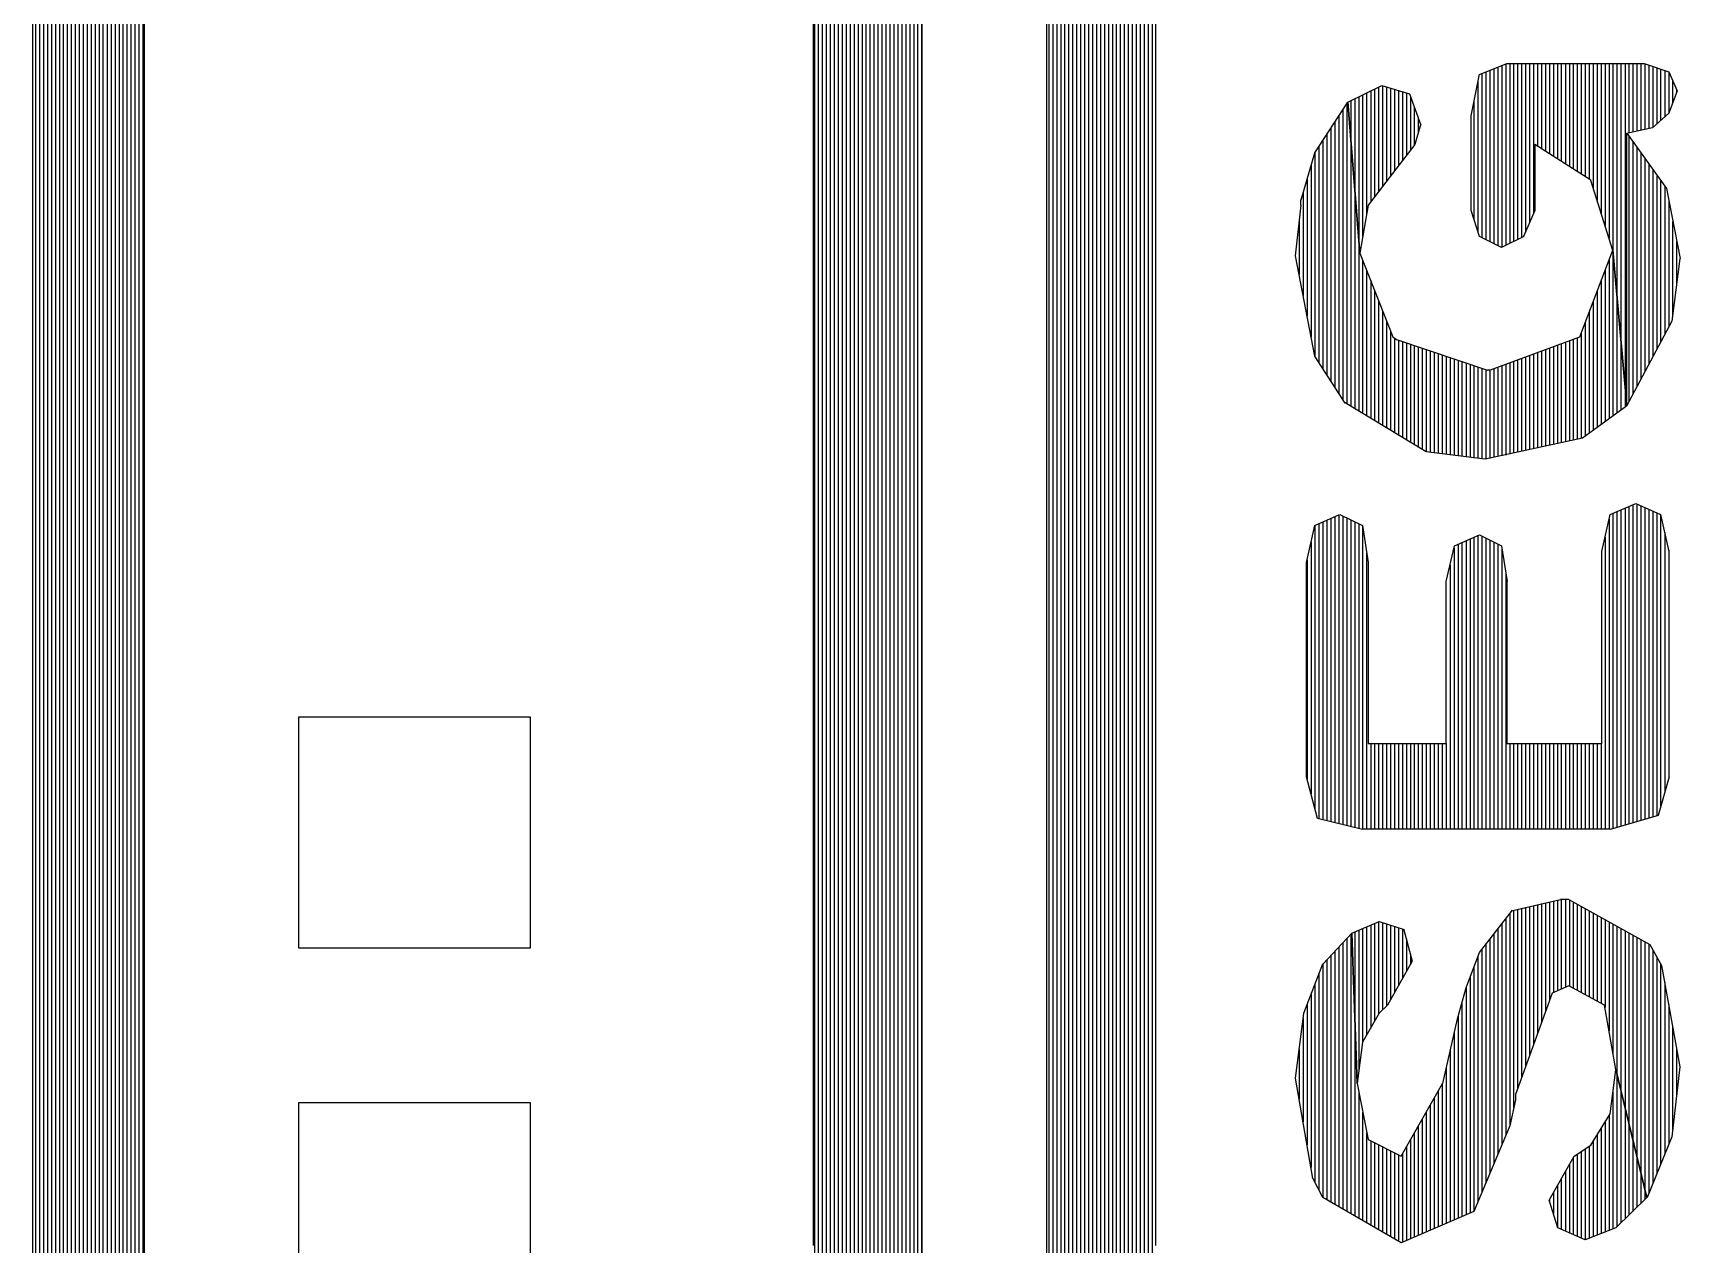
# Model space of a CAD drawing. Extents: x -34 to 106, y -22 to 53.
# Drawn here: x 33.158 to 37.428, y 16.578 to 19.716 of the extents above; entities that cross this region are included whole.
import ezdxf

# ---------------------------------------------------------------- set-up
doc = ezdxf.new("R2010")
doc.units = 0
doc.layers.add('BG_SILKTOP20240221', color=40, linetype='CONTINUOUS')
doc.layers.add('PIN_TOP', color=92, linetype='CONTINUOUS')

msp = doc.modelspace()

# ---------------------------------------------------------------- linework, layer by layer
at = {"layer": 'BG_SILKTOP20240221'}
for points in [[(33.329626, 23.620476), (33.329626, 14.0462)], [(33.339532, 23.62835), (33.339532, 14.04112)], [(33.349946, 23.636224), (33.349946, 14.035532)], [(33.36036, 23.643336), (33.36036, 14.030198)], [(33.288224, 23.589488), (33.288224, 14.068552)], [(33.298384, 23.596854), (33.298384, 14.062964)], [(33.308798, 23.604728), (33.308798, 14.05763)], [(33.319212, 23.612856), (33.319212, 14.052296)], [(33.370774, 23.612856), (33.370774, 14.02461)], [(33.257236, 23.535386), (33.257236, 14.102588)], [(33.26765, 23.554182), (33.26765, 14.091412)], [(33.278064, 23.572724), (33.278064, 14.079474)], [(33.381188, 23.568914), (33.381188, 14.01953)], [(33.236662, 23.498556), (33.236662, 14.12621)], [(33.247076, 23.516844), (33.247076, 14.11478)], [(33.391094, 23.524464), (33.391094, 14.013942)], [(33.216088, 23.461218), (33.216088, 14.181836)], [(33.226502, 23.47976), (33.226502, 14.14907)], [(33.401508, 23.480268), (33.401508, 14.0081)], [(33.1851, 23.405084), (33.1851, 14.279118)], [(33.195514, 23.42388), (33.195514, 14.246606)], [(33.205928, 23.442422), (33.205928, 14.21384)], [(33.411922, 23.435564), (33.411922, 14.002766)], [(33.16478, 23.364698), (33.16478, 14.344396)], [(33.17494, 23.386796), (33.17494, 14.311376)], [(33.422336, 23.391114), (33.422336, 13.997178)], [(33.432496, 23.346664), (33.432496, 13.991336)], [(33.157922, 14.365224), (33.157922, 23.285196)], [(33.442656, 23.302214), (33.442656, 13.986002)], [(33.44672, 23.285196), (33.44672, 14.365224)], [(35.317684, 23.10384), (35.317684, 16.328136)], [(35.225228, 23.064724), (35.225228, 16.256)], [(35.235388, 23.06955), (35.235388, 16.264128)], [(35.245548, 23.073868), (35.245548, 16.272002)], [(35.255962, 23.078186), (35.255962, 16.279876)], [(35.266376, 23.082504), (35.266376, 16.287496)], [(35.276536, 23.086568), (35.276536, 16.296132)], [(35.28695, 23.090886), (35.28695, 16.304006)], [(35.29711, 23.095712), (35.29711, 16.312134)], [(35.307524, 23.10003), (35.307524, 16.320008)], [(35.328098, 23.09876), (35.328098, 16.335756)], [(35.338512, 23.094696), (35.338512, 16.34363)], [(35.348672, 23.090378), (35.348672, 16.351504)], [(35.358832, 23.08606), (35.358832, 16.359632)], [(35.369246, 23.081742), (35.369246, 16.36776)], [(35.37966, 23.077424), (35.37966, 16.37538)], [(35.390074, 23.07336), (35.390074, 16.383254)], [(35.39998, 23.069042), (35.39998, 16.391382)], [(35.410394, 23.06447), (35.410394, 16.404844)], [(35.822636, 23.061168), (35.822636, 16.430498)], [(35.832796, 23.06574), (35.832796, 16.409416)], [(35.84321, 23.06955), (35.84321, 16.392906)], [(35.853624, 23.073868), (35.853624, 16.385032)], [(35.863784, 23.078694), (35.863784, 16.377412)], [(35.873944, 23.083012), (35.873944, 16.369538)], [(35.884358, 23.08733), (35.884358, 16.361664)], [(35.894772, 23.090886), (35.894772, 16.353282)], [(35.905186, 23.095712), (35.905186, 16.345662)], [(35.915092, 23.099776), (35.915092, 16.33728)], [(35.925506, 23.103332), (35.925506, 16.329152)], [(35.93592, 23.099268), (35.93592, 16.321532)], [(35.946334, 23.09495), (35.946334, 16.313658)], [(35.956748, 23.090632), (35.956748, 16.305784)], [(35.966654, 23.085806), (35.966654, 16.297656)], [(35.977068, 23.081488), (35.977068, 16.289528)], [(35.987482, 23.076662), (35.987482, 16.281654)], [(35.997896, 23.072344), (35.997896, 16.27378)], [(36.008056, 23.068026), (36.008056, 16.265906)], [(36.018216, 23.063708), (36.018216, 16.258032)], [(35.2044, 23.02637), (35.2044, 16.239998)], [(35.214814, 23.05558), (35.214814, 16.248126)], [(35.420808, 23.057612), (35.420808, 16.424402)], [(35.431222, 23.034244), (35.431222, 16.44396)], [(35.812222, 23.032212), (35.812222, 16.451072)], [(36.02863, 23.053548), (36.02863, 16.249904)], [(36.039044, 23.029672), (36.039044, 16.24203)], [(35.193986, 22.997668), (35.193986, 16.232378)], [(35.441636, 23.00986), (35.441636, 16.46301)], [(35.451542, 22.985476), (35.451542, 16.482568)], [(35.802062, 23.003256), (35.802062, 16.472154)], [(36.049204, 23.005288), (36.049204, 16.234156)], [(36.059618, 22.981412), (36.059618, 16.226282)], [(35.181286, 16.574262), (35.181286, 22.960838)], [(35.18408, 22.968966), (35.18408, 16.224504)], [(35.461956, 22.9616), (35.461956, 16.50238)], [(35.462464, 22.961092), (35.462464, 16.502888)], [(35.786822, 16.502888), (35.786822, 22.961092)], [(35.791648, 22.9743), (35.791648, 16.493236)], [(36.068762, 22.960838), (36.068762, 16.574262)], [(36.886896, 19.501866), (36.908232, 19.609308)], [(36.908232, 19.6088), (36.979606, 19.637248)], [(36.914582, 19.611848), (36.914582, 19.18589)], [(36.924996, 19.615658), (36.924996, 19.180556)], [(36.93541, 19.62023), (36.93541, 19.17573)], [(36.945316, 19.62404), (36.945316, 19.17065)], [(36.95573, 19.628104), (36.95573, 19.165316)], [(36.966144, 19.632422), (36.966144, 19.160236)], [(36.976558, 19.636232), (36.976558, 19.165316)], [(36.979606, 19.637502), (37.33546, 19.637502)], [(36.986972, 19.637248), (36.986972, 19.17065)], [(36.996878, 19.637502), (36.996878, 19.175984)], [(37.007292, 19.637248), (37.007292, 19.181064)], [(37.017706, 19.637502), (37.017706, 19.186398)], [(37.02812, 19.637502), (37.02812, 19.20113)], [(37.03828, 19.637248), (37.03828, 19.224752)], [(37.04844, 19.637502), (37.04844, 19.249136)], [(37.058854, 19.637502), (37.058854, 19.422872)], [(37.069268, 19.637248), (37.069268, 19.416268)], [(37.079428, 19.637248), (37.079428, 19.409664)], [(37.089842, 19.637502), (37.089842, 19.403568)], [(37.100002, 19.637502), (37.100002, 19.39671)], [(37.110416, 19.637502), (37.110416, 19.390106)], [(37.120576, 19.637248), (37.120576, 19.383248)], [(37.13099, 19.637248), (37.13099, 19.376644)], [(37.141404, 19.637502), (37.141404, 19.370548)], [(37.151564, 19.637502), (37.151564, 19.363944)], [(37.161724, 19.637248), (37.161724, 19.357086)], [(37.172138, 19.637248), (37.172138, 19.350482)], [(37.182552, 19.637248), (37.182552, 19.343624)], [(37.192966, 19.637502), (37.192966, 19.337528)], [(37.202872, 19.637502), (37.202872, 19.315176)], [(37.213286, 19.637502), (37.213286, 19.282664)], [(37.2237, 19.637248), (37.2237, 19.249898)], [(37.234114, 19.637502), (37.234114, 19.21764)], [(37.244528, 19.637248), (37.244528, 19.18462)], [(37.254434, 19.637502), (37.254434, 19.149314)], [(37.264848, 19.637248), (37.264848, 19.03222)], [(37.275262, 19.637248), (37.275262, 18.915888)], [(37.285676, 19.637248), (37.285676, 18.799302)], [(37.295836, 19.637502), (37.295836, 19.45767)], [(37.305996, 19.637248), (37.305996, 19.459448)], [(37.31641, 19.637248), (37.31641, 19.461988)], [(37.326824, 19.637248), (37.326824, 19.463766)], [(37.33546, 19.637502), (37.399468, 19.616166)], [(37.336984, 19.63674), (37.336984, 19.466306)], [(37.347398, 19.633692), (37.347398, 19.468338)], [(37.357558, 19.630136), (37.357558, 19.471132)], [(37.367972, 19.62658), (37.367972, 19.480276)], [(37.378132, 19.623532), (37.378132, 19.489928)], [(37.388546, 19.619468), (37.388546, 19.498564)], [(37.39896, 19.615912), (37.39896, 19.507708)], [(37.399468, 19.616166), (37.420804, 19.566128)], [(36.56711, 19.537172), (36.655502, 19.580352)], [(36.615878, 19.561302), (36.615878, 19.248882)], [(36.626292, 19.566128), (36.626292, 19.279108)], [(36.636452, 19.571462), (36.636452, 19.292316)], [(36.646612, 19.576288), (36.646612, 19.30527)], [(36.655502, 19.580352), (36.726876, 19.558508)], [(36.657026, 19.579844), (36.657026, 19.318986)], [(36.66744, 19.576288), (36.66744, 19.332194)], [(36.677854, 19.573494), (36.677854, 19.345656)], [(36.68776, 19.570192), (36.68776, 19.359372)], [(36.698174, 19.567144), (36.698174, 19.372326)], [(36.708588, 19.56435), (36.708588, 19.385788)], [(36.719002, 19.561302), (36.719002, 19.39925)], [(36.904168, 19.589496), (36.904168, 19.201638)], [(37.420804, 19.566128), (37.399468, 19.508978)], [(37.40912, 19.594068), (37.40912, 19.534124)], [(37.41928, 19.569938), (37.41928, 19.562064)], [(36.481258, 19.405854), (36.56711, 19.537172)], [(36.554156, 19.51736), (36.554156, 18.76679)], [(36.564316, 19.533616), (36.564316, 18.755106)], [(36.567364, 19.53768), (36.598352, 19.146266)], [(36.598352, 19.146266), (36.567364, 19.53768)], [(36.57473, 19.541236), (36.57473, 19.442176)], [(36.58489, 19.546062), (36.58489, 19.312128)], [(36.595304, 19.550888), (36.595304, 19.181318)], [(36.605464, 19.556222), (36.605464, 19.189446)], [(36.72713, 19.558508), (36.756086, 19.477736)], [(36.729416, 19.551904), (36.729416, 19.41195)], [(36.739322, 19.522948), (36.739322, 19.425158)], [(36.894008, 19.53768), (36.894008, 19.233642)], [(36.533328, 19.486372), (36.533328, 18.798794)], [(36.543742, 19.50212), (36.543742, 18.782792)], [(36.755832, 19.478244), (36.7411, 19.427444)], [(36.749736, 19.493992), (36.749736, 19.457162)], [(36.886896, 19.256248), (36.886896, 19.501866)], [(37.399468, 19.508724), (37.356796, 19.470624)], [(36.502594, 19.438874), (36.502594, 18.846038)], [(36.513008, 19.454622), (36.513008, 18.830036)], [(36.523168, 19.470624), (36.523168, 18.814542)], [(36.57473, 19.441668), (36.57473, 18.748756)], [(37.356796, 19.470624), (37.28974, 19.456146)], [(37.28974, 19.4564), (37.28974, 18.750026)], [(37.28974, 18.750026), (37.28974, 19.4564)], [(37.290248, 19.4564), (37.392864, 19.313144)], [(37.295836, 19.448272), (37.295836, 18.761202)], [(37.305996, 19.43354), (37.305996, 18.780252)], [(36.445952, 19.284188), (36.481512, 19.405854)], [(36.481766, 19.407632), (36.481766, 18.878042)], [(36.49218, 19.422872), (36.49218, 18.861786)], [(36.7411, 19.427444), (36.691316, 19.363436)], [(37.051488, 19.427444), (37.051488, 19.256248)], [(37.197284, 19.334988), (37.051742, 19.427444)], [(37.31641, 19.419062), (37.31641, 18.799302)], [(37.326824, 19.405092), (37.326824, 18.819114)], [(37.336984, 19.390106), (37.336984, 18.838164)], [(36.47186, 19.37385), (36.47186, 18.928588)], [(36.69157, 19.363436), (36.619942, 19.270218)], [(37.347398, 19.376136), (37.347398, 18.857976)], [(37.357558, 19.361404), (37.357558, 18.87728)], [(37.367972, 19.347434), (37.367972, 18.89633)], [(36.451032, 19.303746), (36.451032, 19.036284)], [(36.461446, 19.338798), (36.461446, 18.982944)], [(36.58489, 19.311366), (36.58489, 18.742406)], [(37.25418, 19.153124), (37.196776, 19.33448)], [(37.378132, 19.332702), (37.378132, 18.91538)], [(37.388546, 19.318224), (37.388546, 18.934938)], [(37.392864, 19.313144), (37.428424, 19.132296)], [(36.431474, 19.139154), (36.445952, 19.270218)], [(36.445444, 19.269964), (36.445444, 19.284188)], [(36.619942, 19.269964), (36.598352, 19.146012)], [(37.39896, 19.280632), (37.39896, 18.954496)], [(36.440618, 19.226784), (36.440618, 19.090132)], [(36.908232, 19.189192), (36.886896, 19.256248)], [(37.051488, 19.256248), (37.022786, 19.189192)], [(37.40912, 19.228308), (37.40912, 18.987008)], [(36.595304, 19.181064), (36.595304, 18.73631)], [(36.965636, 19.16049), (36.908486, 19.189192)], [(37.02304, 19.189192), (36.965636, 19.16049)], [(37.41928, 19.17573), (37.41928, 19.06524)], [(36.481258, 18.878804), (36.43122, 19.1389)], [(36.597844, 19.146266), (36.68395, 18.929096)], [(37.168328, 18.929096), (37.25418, 19.153632)], [(37.290248, 18.750026), (37.254434, 19.153632)], [(37.254434, 19.153632), (37.290248, 18.750026)], [(37.254434, 19.148552), (37.254434, 18.724372)], [(36.605464, 19.126962), (36.605464, 18.72996)], [(36.615878, 19.1008), (36.615878, 18.723864)], [(37.234114, 19.1008), (37.234114, 18.709386)], [(37.244528, 19.127724), (37.244528, 18.716752)], [(37.42817, 19.131788), (37.406834, 18.969482)], [(36.626292, 19.074638), (36.626292, 18.717768)], [(36.636452, 19.049238), (36.636452, 18.711672)], [(37.213286, 19.047206), (37.213286, 18.694146)], [(37.2237, 19.074384), (37.2237, 18.701766)], [(36.646612, 19.023076), (36.646612, 18.705576)], [(37.202872, 19.020028), (37.202872, 18.686272)], [(37.264848, 19.031966), (37.264848, 18.731738)], [(36.657026, 18.996914), (36.657026, 18.69948)], [(36.66744, 18.971006), (36.66744, 18.692622)], [(37.182552, 18.966434), (37.182552, 18.672048)], [(37.192966, 18.993104), (37.192966, 18.678906)], [(37.406834, 18.969482), (37.28974, 18.749772)], [(36.677854, 18.945098), (36.677854, 18.686526)], [(36.68395, 18.928842), (36.693602, 18.921984)], [(36.68776, 18.926048), (36.68776, 18.68043)], [(36.693602, 18.921984), (36.929568, 18.84299)], [(36.698174, 18.919952), (36.698174, 18.674334)], [(36.937188, 18.843244), (37.168582, 18.929096)], [(37.141404, 18.91919), (37.141404, 18.659094)], [(37.151564, 18.923508), (37.151564, 18.66138)], [(37.161724, 18.927064), (37.161724, 18.663412)], [(37.172138, 18.939764), (37.172138, 18.666206)], [(36.560506, 18.757392), (36.481512, 18.878804)], [(36.708588, 18.91665), (36.708588, 18.66773)], [(36.719002, 18.913094), (36.719002, 18.661634)], [(36.729416, 18.909284), (36.729416, 18.655538)], [(36.739322, 18.906744), (36.739322, 18.649442)], [(36.749736, 18.90268), (36.749736, 18.642584)], [(36.76015, 18.899378), (36.76015, 18.636996)], [(36.770564, 18.896076), (36.770564, 18.630392)], [(36.780724, 18.892266), (36.780724, 18.629376)], [(36.790884, 18.889218), (36.790884, 18.62836)], [(36.801298, 18.885662), (36.801298, 18.626836)], [(36.811712, 18.88236), (36.811712, 18.625312)], [(36.821872, 18.87855), (36.821872, 18.624042)], [(37.02812, 18.877026), (37.02812, 18.634202)], [(37.03828, 18.881344), (37.03828, 18.636996)], [(37.04844, 18.884646), (37.04844, 18.639028)], [(37.058854, 18.88871), (37.058854, 18.64106)], [(37.069268, 18.892266), (37.069268, 18.643346)], [(37.079428, 18.896076), (37.079428, 18.645632)], [(37.089842, 18.90014), (37.089842, 18.647918)], [(37.100002, 18.90395), (37.100002, 18.64995)], [(37.110416, 18.907506), (37.110416, 18.65249)], [(37.120576, 18.911824), (37.120576, 18.654522)], [(37.13099, 18.91538), (37.13099, 18.656808)], [(37.275262, 18.91538), (37.275262, 18.739104)], [(36.832286, 18.875502), (36.832286, 18.622772)], [(36.842446, 18.8722), (36.842446, 18.622264)], [(36.85286, 18.868644), (36.85286, 18.620486)], [(36.86302, 18.865596), (36.86302, 18.619216)], [(36.873434, 18.861532), (36.873434, 18.617946)], [(36.883848, 18.857976), (36.883848, 18.616676)], [(36.894008, 18.854928), (36.894008, 18.614898)], [(36.904168, 18.851372), (36.904168, 18.61439)], [(36.914582, 18.847816), (36.914582, 18.612866)], [(36.924996, 18.844514), (36.924996, 18.61185)], [(36.929568, 18.843244), (36.936934, 18.843244)], [(36.93541, 18.84299), (36.93541, 18.614136)], [(36.945316, 18.8468), (36.945316, 18.616422)], [(36.95573, 18.849848), (36.95573, 18.618708)], [(36.966144, 18.853912), (36.966144, 18.62074)], [(36.976558, 18.857976), (36.976558, 18.622772)], [(36.986972, 18.861532), (36.986972, 18.625312)], [(36.996878, 18.865596), (36.996878, 18.627344)], [(37.007292, 18.86966), (37.007292, 18.630138)], [(37.017706, 18.873216), (37.017706, 18.631916)], [(37.285676, 18.799302), (37.285676, 18.746978)], [(36.770564, 18.6309), (36.560506, 18.757646)], [(37.28974, 18.749772), (37.175186, 18.66646)], [(37.17544, 18.666714), (36.922964, 18.61185)], [(36.922456, 18.61185), (36.770056, 18.6309)], [(37.247068, 18.468594), (37.313616, 18.497296)], [(37.305996, 18.494248), (37.305996, 17.66951)], [(37.313616, 18.497296), (37.378132, 18.468594)], [(37.31641, 18.495772), (37.31641, 17.672812)], [(36.481258, 18.439892), (36.545774, 18.46834)], [(36.502594, 18.449544), (36.502594, 17.677892)], [(36.513008, 18.454624), (36.513008, 17.675606)], [(36.523168, 18.458942), (36.523168, 17.673066)], [(36.533328, 18.463768), (36.533328, 17.67078)], [(36.543742, 18.467832), (36.543742, 17.667732)], [(36.546028, 18.46834), (36.605464, 18.439892)], [(36.554156, 18.464022), (36.554156, 17.665192)], [(36.564316, 18.45945), (36.564316, 17.66316)], [(36.57473, 18.454624), (36.57473, 17.660366)], [(36.58489, 18.449544), (36.58489, 17.657826)], [(37.225732, 18.372836), (37.247068, 18.46834)], [(37.244528, 18.456402), (37.244528, 17.653)], [(37.254434, 18.472404), (37.254434, 17.654778)], [(37.264848, 18.476214), (37.264848, 17.657318)], [(37.275262, 18.480786), (37.275262, 17.66062)], [(37.285676, 18.485358), (37.285676, 17.663668)], [(37.295836, 18.489676), (37.295836, 17.666716)], [(37.326824, 18.4912), (37.326824, 17.675352)], [(37.336984, 18.486374), (37.336984, 17.6784)], [(37.347398, 18.48231), (37.347398, 17.681448)], [(37.357558, 18.47723), (37.357558, 17.684496)], [(37.367972, 18.473166), (37.367972, 17.687544)], [(37.378132, 18.46834), (37.378132, 17.713452)], [(37.378132, 18.46834), (37.399468, 18.372836)], [(36.459922, 18.344642), (36.481258, 18.439892)], [(36.481766, 18.4404), (36.481766, 17.705324)], [(36.49218, 18.445226), (36.49218, 17.680432)], [(36.595304, 18.444464), (36.595304, 17.65554)], [(36.605464, 18.439892), (36.619942, 18.344642)], [(36.605464, 18.437606), (36.605464, 17.653)], [(36.843716, 18.387314), (36.908232, 18.41627)], [(36.894008, 18.410174), (36.894008, 17.653)], [(36.904168, 18.415), (36.904168, 17.653)], [(36.908486, 18.41627), (36.965636, 18.387314)], [(36.914582, 18.41246), (36.914582, 17.652746)], [(36.924996, 18.407634), (36.924996, 17.653)], [(37.234114, 18.410174), (37.234114, 17.652746)], [(37.388546, 18.422112), (37.388546, 17.749266)], [(36.47186, 18.397982), (36.47186, 17.74444)], [(36.615878, 18.368772), (36.615878, 17.653)], [(36.82238, 18.294858), (36.843716, 18.387568)], [(36.842446, 18.38198), (36.842446, 17.652746)], [(36.85286, 18.391886), (36.85286, 17.653)], [(36.86302, 18.396204), (36.86302, 17.652746)], [(36.873434, 18.40103), (36.873434, 17.653)], [(36.883848, 18.405856), (36.883848, 17.653)], [(36.93541, 18.4023), (36.93541, 17.652746)], [(36.945316, 18.39722), (36.945316, 17.653)], [(36.95573, 18.392394), (36.95573, 17.653)], [(36.965636, 18.387568), (36.97986, 18.294858)], [(36.966144, 18.38198), (36.966144, 17.652746)], [(37.225732, 17.874488), (37.225732, 18.372836)], [(37.39896, 18.376392), (37.39896, 17.785334)], [(37.399468, 18.372836), (37.399468, 17.788636)], [(36.459922, 17.78889), (36.459922, 18.344896)], [(36.461446, 18.3515), (36.461446, 17.78254)], [(36.619688, 18.344896), (36.619688, 17.874996)], [(36.832286, 18.33753), (36.832286, 17.652746)], [(36.82238, 17.874996), (36.82238, 18.294858)], [(36.976558, 18.314924), (36.976558, 17.652746)], [(36.979606, 18.294858), (36.979606, 17.874996)], [(36.619942, 17.874996), (36.822634, 17.874996)], [(36.626292, 17.874996), (36.626292, 17.653)], [(36.636452, 17.874996), (36.636452, 17.653)], [(36.646612, 17.874996), (36.646612, 17.653)], [(36.657026, 17.874996), (36.657026, 17.653)], [(36.66744, 17.874996), (36.66744, 17.653)], [(36.677854, 17.874996), (36.677854, 17.653)], [(36.68776, 17.874996), (36.68776, 17.653)], [(36.698174, 17.874996), (36.698174, 17.653)], [(36.708588, 17.874996), (36.708588, 17.653)], [(36.719002, 17.874996), (36.719002, 17.653)], [(36.729416, 17.874996), (36.729416, 17.653)], [(36.739322, 17.874996), (36.739322, 17.653)], [(36.749736, 17.874996), (36.749736, 17.653)], [(36.76015, 17.874996), (36.76015, 17.653)], [(36.770564, 17.874996), (36.770564, 17.653)], [(36.780724, 17.874996), (36.780724, 17.653)], [(36.790884, 17.874996), (36.790884, 17.653)], [(36.801298, 17.874996), (36.801298, 17.653)], [(36.811712, 17.874996), (36.811712, 17.653)], [(36.821872, 17.874996), (36.821872, 17.653)], [(36.979606, 17.874996), (37.225732, 17.874996)], [(36.986972, 17.874996), (36.986972, 17.653)], [(36.996878, 17.874996), (36.996878, 17.653)], [(37.007292, 17.874996), (37.007292, 17.653)], [(37.017706, 17.874996), (37.017706, 17.653)], [(37.02812, 17.874996), (37.02812, 17.653)], [(37.03828, 17.874996), (37.03828, 17.653)], [(37.04844, 17.874996), (37.04844, 17.653)], [(37.058854, 17.874996), (37.058854, 17.653)], [(37.069268, 17.874996), (37.069268, 17.653)], [(37.079428, 17.874996), (37.079428, 17.653)], [(37.089842, 17.874996), (37.089842, 17.653)], [(37.100002, 17.874996), (37.100002, 17.653)], [(37.110416, 17.874996), (37.110416, 17.653)], [(37.120576, 17.874996), (37.120576, 17.653)], [(37.13099, 17.874996), (37.13099, 17.653)], [(37.141404, 17.874996), (37.141404, 17.653)], [(37.151564, 17.874996), (37.151564, 17.653)], [(37.161724, 17.874996), (37.161724, 17.653)], [(37.172138, 17.874996), (37.172138, 17.653)], [(37.182552, 17.874996), (37.182552, 17.653)], [(37.192966, 17.874996), (37.192966, 17.653)], [(37.202872, 17.874996), (37.202872, 17.653)], [(37.213286, 17.874996), (37.213286, 17.653)], [(37.2237, 17.874996), (37.2237, 17.653)], [(36.488624, 17.68094), (36.460176, 17.788636)], [(37.399976, 17.788636), (37.371528, 17.688306)], [(36.60521, 17.652746), (36.488116, 17.68094)], [(37.371528, 17.688306), (37.247576, 17.652746)], [(37.247068, 17.653), (36.60521, 17.653)], [(36.994592, 17.442688), (37.118544, 17.471136)], [(37.100002, 17.467072), (37.100002, 17.229074)], [(37.110416, 17.469612), (37.110416, 17.2339)], [(37.11829, 17.47139), (37.139626, 17.47139)], [(37.120576, 17.47139), (37.120576, 17.238472)], [(37.13099, 17.47139), (37.13099, 17.243298)], [(37.13988, 17.471136), (37.349938, 17.354296)], [(37.141404, 17.47012), (37.141404, 17.246346)], [(36.908232, 17.333214), (36.994084, 17.442942)], [(36.986972, 17.43329), (36.986972, 16.883126)], [(36.996878, 17.443704), (36.996878, 16.930878)], [(37.007292, 17.44599), (37.007292, 16.982186)], [(37.017706, 17.448276), (37.017706, 17.010126)], [(37.02812, 17.450816), (37.02812, 17.038828)], [(37.03828, 17.453102), (37.03828, 17.066768)], [(37.04844, 17.455388), (37.04844, 17.095724)], [(37.058854, 17.457928), (37.058854, 17.123918)], [(37.069268, 17.460468), (37.069268, 17.15262)], [(37.079428, 17.4625), (37.079428, 17.18056)], [(37.089842, 17.46504), (37.089842, 17.209262)], [(37.151564, 17.464532), (37.151564, 17.241012)], [(37.161724, 17.458436), (37.161724, 17.23517)], [(37.172138, 17.453356), (37.172138, 17.230344)], [(37.182552, 17.447006), (37.182552, 17.224248)], [(37.192966, 17.441418), (37.192966, 17.21866)], [(37.202872, 17.435322), (37.202872, 17.213072)], [(37.213286, 17.429988), (37.213286, 17.207738)], [(37.2237, 17.4244), (37.2237, 17.20215)], [(36.502848, 17.304258), (36.577016, 17.383252)], [(36.57473, 17.38122), (36.57473, 16.65732)], [(36.577016, 17.383252), (36.648644, 17.413986)], [(36.577016, 17.383252), (36.59124, 16.994124)], [(36.59124, 16.994124), (36.577016, 17.383252)], [(36.58489, 17.387316), (36.58489, 17.15643)], [(36.595304, 17.39138), (36.595304, 17.026636)], [(36.605464, 17.395952), (36.605464, 17.102328)], [(36.615878, 17.40027), (36.615878, 17.1196)], [(36.626292, 17.404842), (36.626292, 17.13738)], [(36.636452, 17.409414), (36.636452, 17.154906)], [(36.646612, 17.413732), (36.646612, 17.172686)], [(36.648644, 17.41424), (36.712906, 17.392904)], [(36.657026, 17.411192), (36.657026, 17.184624)], [(36.66744, 17.407636), (36.66744, 17.19453)], [(36.677854, 17.404334), (36.677854, 17.210786)], [(36.68776, 17.401032), (36.68776, 17.229582)], [(36.698174, 17.397984), (36.698174, 17.24787)], [(36.708588, 17.394174), (36.708588, 17.266158)], [(36.712652, 17.39265), (36.733988, 17.31137)], [(36.95573, 17.394174), (36.95573, 16.80972)], [(36.966144, 17.407382), (36.966144, 16.834358)], [(36.976558, 17.420336), (36.976558, 16.858996)], [(37.234114, 17.418558), (37.234114, 17.19072)], [(37.244528, 17.413224), (37.244528, 17.130268)], [(37.254434, 17.407128), (37.254434, 17.069562)], [(37.264848, 17.40154), (37.264848, 17.015968)], [(37.275262, 17.395444), (37.275262, 16.973804)], [(37.285676, 17.390364), (37.285676, 16.931894)], [(37.295836, 17.384268), (37.295836, 16.88973)], [(36.543742, 17.348454), (36.543742, 16.675608)], [(36.554156, 17.359376), (36.554156, 16.669004)], [(36.564316, 17.370806), (36.564316, 16.66367)], [(36.719002, 17.369028), (36.719002, 17.2847)], [(36.914582, 17.341088), (36.914582, 16.711168)], [(36.924996, 17.354296), (36.924996, 16.735806)], [(36.93541, 17.367758), (36.93541, 16.760444)], [(36.945316, 17.380712), (36.945316, 16.785336)], [(37.305996, 17.37868), (37.305996, 16.84782)], [(37.31641, 17.372584), (37.31641, 16.805402)], [(37.326824, 17.366742), (37.326824, 16.763492)], [(37.336984, 17.361408), (37.336984, 16.721836)], [(37.347398, 17.35582), (37.347398, 16.710152)], [(37.349684, 17.35455), (37.380672, 17.299686)], [(37.357558, 17.340326), (37.357558, 16.735552)], [(36.452556, 17.175988), (36.502594, 17.304512)], [(36.502594, 17.304512), (36.502594, 16.698722)], [(36.513008, 17.315688), (36.513008, 16.693134)], [(36.523168, 17.326864), (36.523168, 16.687292)], [(36.533328, 17.337786), (36.533328, 16.681196)], [(36.733988, 17.31137), (36.66998, 17.19707)], [(36.729416, 17.329404), (36.729416, 17.302734)], [(36.872926, 17.239996), (36.908486, 17.333214)], [(36.904168, 17.322546), (36.904168, 16.68653)], [(37.367972, 17.322038), (37.367972, 16.760444)], [(37.378132, 17.303496), (37.378132, 16.78559)], [(37.380672, 17.299686), (37.42817, 17.037558)], [(36.49218, 17.278096), (36.49218, 16.718534)], [(36.883848, 17.269206), (36.883848, 16.657828)], [(36.894008, 17.295368), (36.894008, 16.6624)], [(37.388546, 17.255744), (37.388546, 16.811498)], [(36.47186, 17.22501), (36.47186, 16.776446)], [(36.481766, 17.25168), (36.481766, 16.738346)], [(36.851336, 17.161256), (36.872926, 17.239742)], [(36.873434, 17.242536), (36.873434, 16.65351)], [(37.0967, 17.228058), (37.00145, 16.96593)], [(37.13988, 17.247108), (37.096954, 17.227804)], [(37.232844, 17.197324), (37.139626, 17.247362)], [(36.43122, 17.008348), (36.452556, 17.175734)], [(36.461446, 17.19834), (36.461446, 16.83512)], [(36.648644, 17.175988), (36.605464, 17.101566)], [(36.670234, 17.197324), (36.648644, 17.175988)], [(36.85286, 17.168622), (36.85286, 16.645128)], [(36.86302, 17.20596), (36.86302, 16.649192)], [(37.261546, 17.030192), (37.232844, 17.197324)], [(37.39896, 17.198848), (37.39896, 16.835882)], [(36.451032, 17.163288), (36.451032, 16.894556)], [(36.58489, 17.15643), (36.58489, 16.651732)], [(36.813236, 16.994124), (36.851336, 17.161256)], [(36.842446, 17.125188), (36.842446, 16.640556)], [(37.40912, 17.142206), (37.40912, 16.87576)], [(36.440618, 17.08277), (36.440618, 16.953738)], [(36.605464, 17.101566), (36.59124, 16.994378)], [(37.41928, 17.085564), (37.41928, 16.963644)], [(36.832286, 17.079976), (36.832286, 16.636238)], [(36.476432, 16.748252), (36.43122, 17.008348)], [(36.821872, 17.034764), (36.821872, 16.63192)], [(37.247576, 16.915638), (37.2618, 17.029938)], [(37.342572, 16.698722), (37.261546, 17.030192)], [(37.261546, 17.030192), (37.342572, 16.698722)], [(37.264848, 17.015714), (37.264848, 16.62303)], [(37.42817, 17.037558), (37.406834, 16.855948)], [(36.590986, 16.994124), (36.619688, 16.848582)], [(36.595304, 16.971772), (36.595304, 16.645636)], [(36.70554, 16.80591), (36.812728, 16.994124)], [(36.790884, 16.956024), (36.790884, 16.61795)], [(36.801298, 16.974566), (36.801298, 16.622776)], [(36.811712, 16.992092), (36.811712, 16.62684)], [(37.00145, 16.965676), (37.00145, 16.951452)], [(37.254434, 16.976344), (37.254434, 16.616934)], [(37.275262, 16.973804), (37.275262, 16.63319)], [(36.605464, 16.91894), (36.605464, 16.63954)], [(36.770564, 16.919956), (36.770564, 16.609314)], [(36.780724, 16.938244), (36.780724, 16.613632)], [(37.001704, 16.951706), (36.98748, 16.88465)], [(37.197284, 16.834358), (37.247576, 16.915638)], [(37.244528, 16.91132), (37.244528, 16.613378)], [(37.285676, 16.930878), (37.285676, 16.642842)], [(36.749736, 16.884396), (36.749736, 16.600932)], [(36.76015, 16.901668), (36.76015, 16.604996)], [(36.987226, 16.88465), (36.894008, 16.662654)], [(37.2237, 16.877792), (37.2237, 16.604488)], [(37.234114, 16.894556), (37.234114, 16.608552)], [(37.295836, 16.889222), (37.295836, 16.653002)], [(36.615878, 16.866616), (36.615878, 16.633444)], [(36.619688, 16.848836), (36.70554, 16.806164)], [(36.626292, 16.845026), (36.626292, 16.627602)], [(36.636452, 16.8402), (36.636452, 16.62176)], [(36.646612, 16.834866), (36.646612, 16.615664)], [(36.657026, 16.83004), (36.657026, 16.610076)], [(36.719002, 16.83004), (36.719002, 16.58747)], [(36.729416, 16.84782), (36.729416, 16.59128)], [(36.739322, 16.8656), (36.739322, 16.595852)], [(37.154104, 16.80591), (37.197284, 16.834358)], [(37.192966, 16.831818), (37.192966, 16.59255)], [(37.202872, 16.845026), (37.202872, 16.596868)], [(37.213286, 16.86179), (37.213286, 16.600932)], [(37.305996, 16.847058), (37.305996, 16.662654)], [(37.407088, 16.855948), (37.342826, 16.698722)], [(36.66744, 16.82496), (36.66744, 16.604234)], [(36.677854, 16.819372), (36.677854, 16.597884)], [(36.68776, 16.814292), (36.68776, 16.592042)], [(36.698174, 16.809212), (36.698174, 16.5862)], [(36.708588, 16.811752), (36.708588, 16.582898)], [(37.089334, 16.69161), (37.15385, 16.806164)], [(37.141404, 16.784066), (37.141404, 16.607282)], [(37.151564, 16.802354), (37.151564, 16.602456)], [(37.161724, 16.811498), (37.161724, 16.597884)], [(37.172138, 16.818102), (37.172138, 16.593566)], [(37.182552, 16.82496), (37.182552, 16.58874)], [(37.31641, 16.805402), (37.31641, 16.673068)], [(36.502594, 16.698722), (36.476432, 16.74876)], [(37.120576, 16.747236), (37.120576, 16.615664)], [(37.13099, 16.765778), (37.13099, 16.6116)], [(37.326824, 16.763238), (37.326824, 16.683482)], [(36.70554, 16.581628), (36.502594, 16.698468)], [(37.100002, 16.71066), (37.100002, 16.656812)], [(37.110416, 16.728948), (37.110416, 16.622776)], [(37.342572, 16.698722), (37.261546, 16.619982)], [(37.336984, 16.721328), (37.336984, 16.693134)], [(36.894008, 16.6624), (36.70554, 16.581628)], [(37.111178, 16.619728), (37.089334, 16.691356)], [(37.089842, 16.692372), (37.089842, 16.690086)], [(37.182552, 16.588994), (37.111178, 16.619982)], [(37.2618, 16.619982), (37.182806, 16.588994)]]:
    msp.add_lwpolyline(points, dxfattribs=at)
at = {"layer": 'PIN_TOP'}
for points in [[(34.446718, 17.345152), (33.847278, 17.345152), (33.847278, 17.944592), (34.446718, 17.944592)], [(34.446718, 16.345408), (33.847278, 16.345408), (33.847278, 16.944848), (34.446718, 16.944848)]]:
    msp.add_lwpolyline(points, close=True, dxfattribs=at)

doc.saveas('drawing.dxf')
